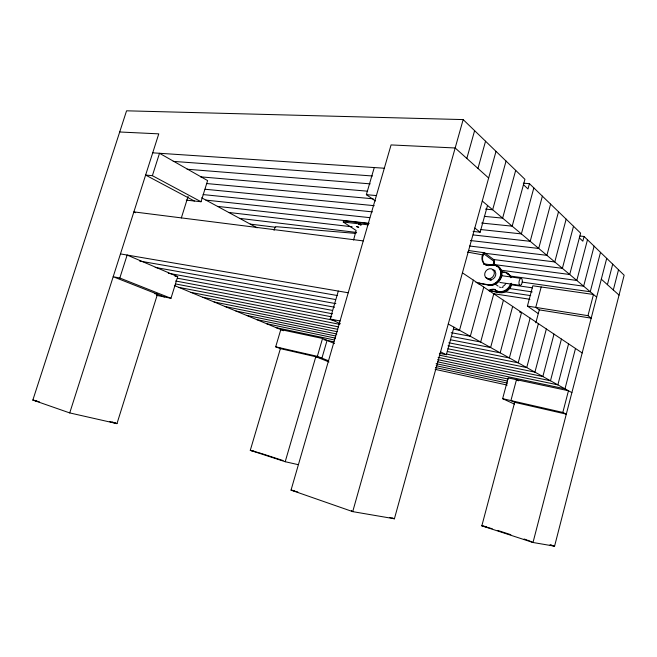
<?xml version="1.0" encoding="UTF-8"?>
<svg xmlns="http://www.w3.org/2000/svg" width="657" height="657" viewBox="0 0 657 657"><rect width="100%" height="100%" fill="white"/><g stroke="black" fill="none" stroke-linecap="round" stroke-linejoin="round"><path stroke-width="0.99" d="M493.07 265.214A9.387 7.966 -50.5 0 1 493.703 262.677L493.522 260.977L484.193 254.111L483.199 254.973A9.592 8.065 -51.1 0 0 486.804 265.551M493.867 264.352A9.379 7.966 -50.5 0 1 494.269 263.096L494.491 261.043L493.908 259.704L484.587 252.805L468.449 250.514M607.413 284.67L612.71 264.155M613.318 289.975L618.524 269.772M575.491 348.473L564.987 388.804L437.595 361.835M600.514 252.362L590.257 291.757L522.266 282.124M518.71 380.838L516.484 379.689L510.924 400.573L514.686 402.322L566.301 414.156L562.827 412.432L568.461 390.734L508.19 377.923L502.63 398.676L514.447 404.129M541.196 286.978L535.751 307.402L539.274 309.874L591.201 318.16L587.974 315.664L593.485 294.467L532.835 285.787L527.407 306.08L538.108 313.479M606.715 258.357L533.008 542.493L481.836 525.814L514.76 402.035M359.059 223.076L360.143 223.076M568.576 343.849L557.859 384.846L437.693 359.617M594.109 246.17L583.646 286.197L509.421 275.924M554.015 334.109L542.846 376.518L439.344 355.158M580 236.044L584.073 236.471L582.841 241.185L579.367 237.883M561.423 339.061L550.484 380.756L438.137 357.367M587.481 239.764L576.805 280.449L500.65 270.158M538.387 323.646L526.725 367.567L447.31 351.503M566.153 219.142L554.779 261.946L483.486 253.093M546.345 328.976L534.929 372.125L446.637 354.074M573.512 226.263L562.384 268.335L493.276 259.49M530.133 318.128L518.209 362.836L447.951 348.777M558.516 211.759L546.895 255.327L469.574 246.022M535.833 322.817L539.257 309.948M550.599 204.105L538.707 248.453L470.396 240.519M503.418 300.249L490.615 347.528L450.382 339.768M533.829 187.894L521.379 233.892L480.669 229.531M512.665 306.441L500.174 352.834L448.797 342.79M542.37 196.156L530.207 241.308L473.171 234.935M493.785 293.81L480.678 342.01L451.458 336.45M523.301 183.204L529.427 183.64L527.982 188.97L523.473 184.683M483.766 287.101L470.322 336.269L451.203 332.68M515.688 170.36L502.63 218.132L484.283 216.358M439.361 353.302L446.358 354.731L453.954 327.186M473.081 231.42L480.152 232.192L487.527 205.444M473.319 280.112L459.522 330.274L453.478 329.157M506.062 161.055L492.66 209.764L485.515 209.107M477.968 168.447L485.548 141.222M496.019 151.348L394.405 518.767L352.719 511.631L291.035 490.114L391.071 144.926L455.178 147.981L488.644 178.031M466.823 158.444L474.609 130.644M157.425 294.352L116.971 423.617L69.732 412.925L32.85 400.056L126.563 110.811L463.169 119.59L352.719 511.631L351.388 510.645M327.079 340.4L321.914 358.155L280.391 348.637L275.694 346.822L280.802 329.592L322.546 338.462L334.487 343.562M280.539 348.136L250.284 450.332L285.204 461.715L315.82 356.685L328.96 361.95M328.467 360.75L317.339 356.34L322.546 338.462M340.408 323.77L330.167 319.039L338.306 291.076M375.476 200.985L366.36 194.677L374.26 167.551M353.581 240.027L356.127 230.467L343.258 222.033L343.611 220.826L368.585 223.618M156.481 295.33L170.976 298.303L177.71 276.646L127.13 255.056L119.82 278.018L113.193 276.728L164.414 296.956M186.284 200.13L201.026 201.74L207.604 180.585L159.511 153.278L152.383 175.674L145.624 175.074L194.357 201.009M181.332 217.968L188.074 196.427M69.732 412.925L158.772 133.856L119.697 131.991M483.511 252.953L482.599 254.538A9.6 8.073 -51.1 0 0 488.553 265.674L489.038 265.42A10.619 9.026 -52.2 0 1 500.7 273.805A10.619 9.026 -52.2 0 1 487.97 284.711L475.997 282.502M152.72 152.826L384.32 168.225M173.218 161.376L372.437 175.986M187.105 169.235L370.195 183.853M355.954 233.424L276.769 226.739L275.579 226.821L274.725 228.151A7.941 5.716 -62.1 0 1 274.026 230.328M200.492 176.832L367.674 191.195M366.36 194.677L376.395 195.572M206.725 183.558L373.184 198.816M205.091 189.249L374.235 205.674M483.963 263.868L494.737 265.297A10.594 9.017 -52.1 0 1 501.455 277.131A10.594 9.017 -52.1 0 1 488.299 284.916M483.544 264.196L485.58 264.393M489.646 264.796L492.701 265.1M203.153 194.579L372.462 211.883M481.589 223.043L512.189 226.172L524.935 179.304L463.169 119.59M501.932 271.817L504.535 272.441A10.381 8.911 -51.5 0 1 511.113 277.41M501.48 272.121L503.517 272.335M205.912 200.106L369.751 217.648M217.5 206.38L369.267 223.331M343.258 222.033L368.232 224.85M228.743 212.466L352.119 226.788M239.657 218.37L356.652 232.447M250.26 224.111L275.718 227.273M363.255 240.905L133.872 211.891L135.613 212.728M493.407 264.451L569.718 274.503L580.616 233.128L529.427 183.64M501.849 275.71L521.149 278.396M499.854 282.461L520.139 285.384M511.195 284.768L532.49 287.848M509.011 288.48L532.252 291.913M505.397 291.807L530.7 295.617M493.448 293.687L529.936 299.272M527.407 306.08L587.974 315.664M467.513 252.083L483.199 254.973M519.547 312.067L521.568 312.395L509.364 357.934L448.025 345.796M120.469 253.914L348.226 292.767M139.621 261.043L337.583 295.568M155.208 267.432L335.563 299.535M168.299 273.255L335.867 303.641M174.893 276.129L177.71 276.646M478.468 283.249L488.562 285.113A10.611 9.026 -52.1 0 0 500.815 276.843A10.611 9.026 -52.1 0 0 494.606 265.305M177.398 278.223L334.577 307.221M175.55 280.999L332.491 310.424M294.007 490.672L291.035 490.114L297.826 491.994M486.673 526.725L481.836 525.814L492.2 528.721M489.12 290.386L499.665 292.661A10.372 8.902 -51.5 0 0 511.704 284.604L511.138 284.21A10.381 8.911 -51.6 0 1 499.09 292.266M489.58 290.755L499.665 292.661M175.378 283.914L332.557 313.824M178.803 287.364L331.695 316.863M330.167 319.039L340.055 320.969M190.924 292.381L334.971 320.542M202.676 297.243L339.431 324.303M214.092 301.974L338.544 326.882M225.17 306.556L337.747 329.338M154.494 293.613L157.475 294.213M235.937 311.016L337.271 331.728M246.4 315.352L336.836 334.011M256.567 319.557L335.817 336.055M266.463 323.655L335.555 338.166M276.088 327.638L334.265 339.956M323.95 339.735L333.961 341.87M436.092 363.658L508.181 379.04M436.174 365.727L507.385 381.035M435.509 367.55L507.475 383.13M435.123 369.357L507.22 385.068M285.204 461.715L298.138 464.647M275.694 346.822L317.339 356.34M502.63 398.676L562.827 412.432M36.792 400.967L32.85 400.056L39.469 401.912M254.202 451.236L250.284 450.332L260.837 453.305M389.683 517.461L394.405 518.767L392.475 518.102M109.571 421.548L116.971 423.617L112.125 421.958M549.966 544.899L554.574 546.189L624.15 275.209L584.073 236.471M550.689 544.932L554.574 546.189L533.008 542.493L528.006 540.292M261.806 453.617L283.085 460.549M497.784 530.454L510.842 534.699M524.13 539.027L527.037 539.972M119.82 278.018L170.976 298.303M174.343 285.516L283.594 330.75M440.56 351.865L446.358 354.731M152.383 175.674L201.026 201.74M201.65 197.798L257.125 227.831M448.263 324.024L571.877 392.631M462.421 272.819L582.176 352.949M487.97 284.711L488.562 285.113M488.57 290.468A9.379 8.089 -53.7 0 1 494.647 289.409L495.534 290.164A10.381 8.911 -51.5 0 0 504.765 291.223A10.381 8.911 -51.5 0 0 511.442 283.233M485.999 277.739L487.625 278.855M494.926 283.906L498.17 286.148M500.232 276.408L500.815 276.827M501.127 275.833L501.71 276.252M493.703 262.677L494.269 263.096M474.806 228.053L480.152 232.192M482.279 201.042L596.655 297.128M601.311 279.192L619.042 295.108M494.647 289.409L494.959 289.77A10.397 8.919 -51.6 0 0 510.637 283.684M503.968 272.023A10.397 8.919 -51.6 0 1 510.809 277.763M494.146 264.87A10.611 9.026 -52.1 0 1 501.431 273.222A10.611 9.026 -52.1 0 1 494.294 284.029M490.951 284.875A10.611 9.026 -52.1 0 1 489.284 284.842M479.084 284.128A9.559 8.18 -54.2 0 1 480.283 283.537M478.485 283.717A9.576 8.18 -54.2 0 1 479.676 283.134M489.145 290.854A9.37 8.081 -53.7 0 1 495.222 289.794M505.759 283.569A5.199 4.459 -51.6 0 1 502.884 286.312M494.105 270.142A5.305 4.509 -52.1 0 1 495.115 270.758M509.126 274.954A10.381 8.911 -51.6 0 1 510.546 276.835M507.229 273.608A10.381 8.911 -51.6 0 1 508.543 274.445M507.795 274.018A10.372 8.902 -51.5 0 1 511.113 277.238M492.504 269.822A5.313 4.517 -52.2 0 1 494.672 277.426A5.313 4.517 -52.2 0 1 486.689 277.706M491.313 280.202A5.305 4.509 -52.1 0 1 490.081 280.153M503.032 287.183A5.199 4.459 -51.6 0 1 501.784 287.47M500.568 287.421A5.199 4.459 -51.6 0 1 499.443 287.035M356.398 226.517L358.656 227.248L356.398 226.517M358.722 224.226L361.013 224.973L358.722 224.226M521.403 284.465A3.531 1.593 -80.9 0 0 521.543 278.552A3.531 1.593 -80.9 0 0 518.973 282.658A3.531 1.593 -80.9 0 0 521.403 284.465M490.672 278.387A5.33 4.525 -52.2 0 0 493.013 269.715A5.33 4.525 -52.2 0 0 484.866 273.107A5.33 4.525 -52.2 0 0 490.672 278.387"/></g></svg>
